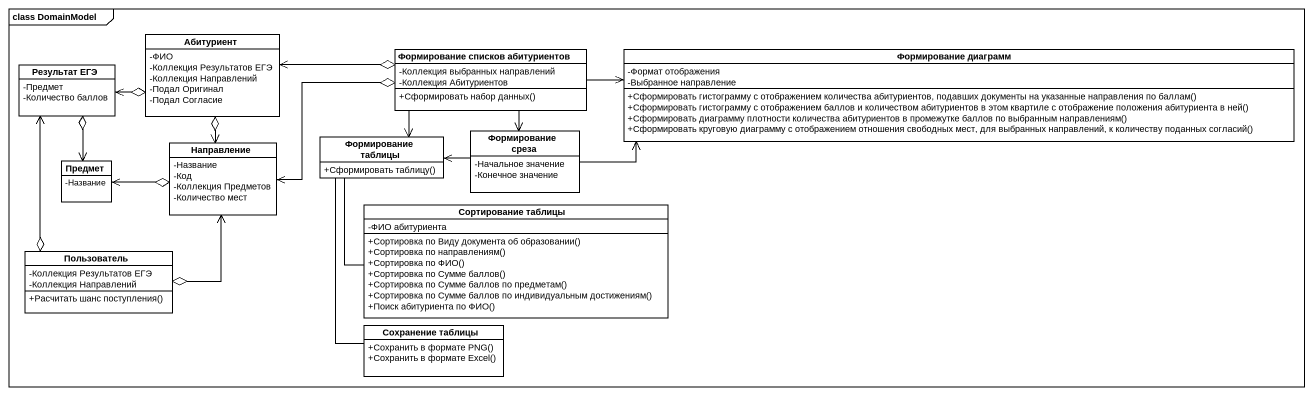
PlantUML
@startuml
mainframe class DomainModel
hide circle
hide empty members
skinparam classAttributeIconSize 0
class Абитуриент {
  -ФИО
  -Коллекция Результатов ЕГЭ
  -Коллекция Направлений
  -Подал Оригинал
  -Подал Согласие
}
class "Формирование списков абитуриентов" as Формирование_списков {
  -Коллекция выбранных направлений
  -Коллекция Абитуриентов
  +Сформировать набор данных()
}
class "Формирование диаграмм" as Формирование_диаграмм {
  -Формат отображения
  -Выбранное направление
  +Сформировать гистограмму с отображением количества абитуриентов, подавших документы на указанные направления по баллам()
  +Сформировать гистограмму с отображением баллов и количеством абитуриентов в этом квартиле с отображение положения абитуриента в ней()
  +Сформировать диаграмму плотности количества абитуриентов в промежутке баллов по выбранным направлениям()
  +Сформировать круговую диаграмму с отображением отношения свободных мест, для выбранных направлений, к количеству поданных согласий()
}
class "Результат ЕГЭ" as Результат_ЕГЭ {
  -Предмет
  -Количество баллов
}
class "Формирование среза" as Формирование_среза {
  -Начальное значение
  -Конечное значение
}
class Предмет {
  -Название
}
class Направление {
  -Название
  -Код
  -Коллекция Предметов
  -Количество мест
}
class "Формирование таблицы" as Формирование_таблицы {
  +Сформировать таблицу()
}
class "Сортирование таблицы" as Сортирование_таблицы {
  -ФИО абитуриента
  +Сортировка по Виду документа об образовании()
  +Сортировка по направлениям()
  +Сортировка по ФИО()
  +Сортировка по Сумме баллов()
  +Сортировка по Сумме баллов по предметам()
  +Сортировка по Сумме баллов по индивидуальным достижениям()
  +Поиск абитуриента по ФИО()
}
class Пользователь {
  -Коллекция Результатов ЕГЭ
  -Коллекция Направлений
  +Расчитать шанс поступления()
}
class "Сохранение таблицы" as Сохранение_таблицы {
  +Сохранить в формате PNG()
  +Сохранить в формате Excel()
}
Абитуриент o-left-> Результат_ЕГЭ
Абитуриент o--> Направление
Формирование_списков o-left-> Абитуриент
Формирование_списков -right-> Формирование_диаграмм
Формирование_списков --> Формирование_среза
Формирование_списков o-left-> Направление
Формирование_списков --> Формирование_таблицы
Результат_ЕГЭ o--> Предмет
Формирование_среза -right-> Формирование_диаграмм
Формирование_среза -left-> Формирование_таблицы
Направление o-left-> Предмет
Формирование_таблицы -- Сортирование_таблицы
Формирование_таблицы -- Сохранение_таблицы
Пользователь o-up-> Результат_ЕГЭ
Пользователь o-up-> Направление
@enduml
